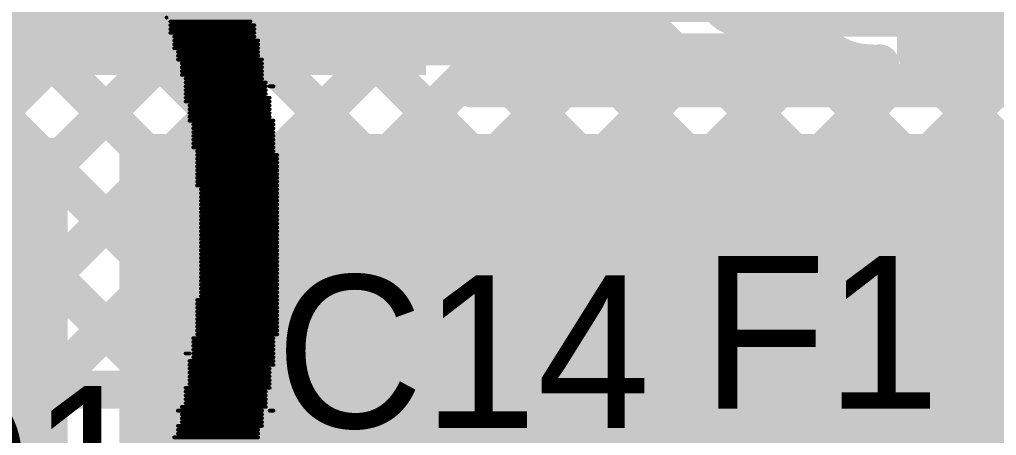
# Model space of a CAD drawing. Header units: millimetres. Extents: x 0.79 to 4.38, y 0.99 to 3.94.
# Drawn here: x 3.1735 to 3.4294, y 1.3015 to 1.4105 of the extents above; entities that cross this region are included whole.
import ezdxf

# ---------------------------------------------------------------- set-up
doc = ezdxf.new("R2010")
doc.units = ezdxf.units.MM
doc.header["$MEASUREMENT"] = 0
for name, color, linetype in [('BottomLayer', 5, 'Continuous'), ('BottomOverlay', 54, 'Continuous'), ('TopLayer', 1, 'Continuous'), ('TopOverlay', 2, 'Continuous'), ('TopPaste', 8, 'Continuous'), ('TopSolder', 216, 'Continuous')]:
    doc.layers.add(name, color=color, linetype=linetype)

# ---------------------------------------------------------------- blocks, each defined once
blk = doc.blocks.new('TPS563201DDCR_260')
at = {"layer": 'TopLayer'}
for points in [[(-0.07323, 0.0252), (-0.02913, 0.0252), (-0.07323, 0.04961), (-0.02913, 0.04961)], [(0.02913, 0.0252), (0.07323, 0.0252), (0.02913, 0.04961), (0.07323, 0.04961)], [(-0.07323, -0.0122), (-0.02913, -0.0122), (-0.07323, 0.0122), (-0.02913, 0.0122)], [(0.02913, -0.0122), (0.07323, -0.0122), (0.02913, 0.0122), (0.07323, 0.0122)], [(-0.07323, -0.04961), (-0.02913, -0.04961), (-0.07323, -0.0252), (-0.02913, -0.0252)], [(0.02913, -0.04961), (0.07323, -0.04961), (0.02913, -0.0252), (0.07323, -0.0252)]]:
    blk.add_solid(points, dxfattribs=at)
at = {"layer": 'TopOverlay'}
for points, const_width in [([(-0.05434, 0.065, 1), (-0.06566, 0.065, 1)], 0.01), ([(-0.06816, 0.065, 1), (-0.06316, 0.065, 1)], 0.005), ([(-0.05684, 0.065, 1), (-0.05184, 0.065, 1)], 0.005), ([(-0.0325, 0.06, 1), (-0.0275, 0.06, 1)], 0.005), ([(0.0315, 0.06, 1), (0.0365, 0.06, 1)], 0.005), ([(-0.0325, -0.06, 1), (-0.0275, -0.06, 1)], 0.005), ([(0.0285, -0.06, 1), (0.0335, -0.06, 1)], 0.005)]:
    blk.add_lwpolyline(points, format="xyb", close=True, dxfattribs=dict(at, const_width=const_width))
at = {"layer": 'TopOverlay', "const_width": 0.01}
for points in [[(-0.03, 0.06), (0.034, 0.06)], [(-0.03, -0.06), (0.031, -0.06)]]:
    blk.add_lwpolyline(points, dxfattribs=at)
at = {"layer": 'TopPaste'}
for points in [[(-0.07323, 0.0252), (-0.02913, 0.0252), (-0.07323, 0.04961), (-0.02913, 0.04961)], [(0.02913, 0.0252), (0.07323, 0.0252), (0.02913, 0.04961), (0.07323, 0.04961)], [(-0.07323, -0.0122), (-0.02913, -0.0122), (-0.07323, 0.0122), (-0.02913, 0.0122)], [(0.02913, -0.0122), (0.07323, -0.0122), (0.02913, 0.0122), (0.07323, 0.0122)], [(-0.07323, -0.04961), (-0.02913, -0.04961), (-0.07323, -0.0252), (-0.02913, -0.0252)], [(0.02913, -0.04961), (0.07323, -0.04961), (0.02913, -0.0252), (0.07323, -0.0252)]]:
    blk.add_solid(points, dxfattribs=at)
at = {"layer": 'TopSolder'}
for points in [[(-0.07723, 0.0212), (-0.02513, 0.0212), (-0.07723, 0.05361), (-0.02513, 0.05361)], [(0.02513, 0.0212), (0.07723, 0.0212), (0.02513, 0.05361), (0.07723, 0.05361)], [(-0.07723, -0.0162), (-0.02513, -0.0162), (-0.07723, 0.0162), (-0.02513, 0.0162)], [(0.02513, -0.0162), (0.07723, -0.0162), (0.02513, 0.0162), (0.07723, 0.0162)], [(-0.07723, -0.05361), (-0.02513, -0.05361), (-0.07723, -0.0212), (-0.02513, -0.0212)], [(0.02513, -0.05361), (0.07723, -0.05361), (0.02513, -0.0212), (0.07723, -0.0212)]]:
    blk.add_solid(points, dxfattribs=at)
blk = doc.blocks.new('R__0402_268')
at = {"layer": 'TopLayer'}
for points in [[(-0.0095, -0.0125), (-0.0095, 0.0125), (-0.0275, -0.0125), (-0.0275, 0.0125)], [(0.0275, -0.0125), (0.0275, 0.0125), (0.0095, -0.0125), (0.0095, 0.0125)]]:
    blk.add_solid(points, dxfattribs=at)
at = {"layer": 'TopOverlay', "const_width": 0.005}
for points in [[(-0.0325, 0.0175), (-0.0085, 0.0175)], [(-0.0325, -0.0175), (-0.0325, 0.0175)], [(0.0085, 0.0175), (0.0325, 0.0175)], [(0.0325, -0.0175), (0.0325, 0.0175)], [(-0.0325, -0.0175), (-0.0085, -0.0175)], [(0.0085, -0.0175), (0.0325, -0.0175)]]:
    blk.add_lwpolyline(points, dxfattribs=at)
at = {"layer": 'TopOverlay', "const_width": 0.0025}
for points in [[(-0.03375, 0.0175, 1), (-0.03125, 0.0175, 1)], [(-0.03375, 0.0175, 1), (-0.03125, 0.0175, 1)], [(-0.00975, 0.0175, 1), (-0.00725, 0.0175, 1)], [(0.00725, 0.0175, 1), (0.00975, 0.0175, 1)], [(0.03125, 0.0175, 1), (0.03375, 0.0175, 1)], [(0.03125, 0.0175, 1), (0.03375, 0.0175, 1)], [(-0.03375, -0.0175, 1), (-0.03125, -0.0175, 1)], [(-0.03375, -0.0175, 1), (-0.03125, -0.0175, 1)], [(-0.00975, -0.0175, 1), (-0.00725, -0.0175, 1)], [(0.00725, -0.0175, 1), (0.00975, -0.0175, 1)], [(0.03125, -0.0175, 1), (0.03375, -0.0175, 1)], [(0.03125, -0.0175, 1), (0.03375, -0.0175, 1)]]:
    blk.add_lwpolyline(points, format="xyb", close=True, dxfattribs=at)
at = {"layer": 'TopPaste'}
for points in [[(-0.0095, -0.0125), (-0.0095, 0.0125), (-0.0275, -0.0125), (-0.0275, 0.0125)], [(0.0275, -0.0125), (0.0275, 0.0125), (0.0095, -0.0125), (0.0095, 0.0125)]]:
    blk.add_solid(points, dxfattribs=at)
at = {"layer": 'TopSolder'}
for points in [[(-0.0055, -0.0165), (-0.0055, 0.0165), (-0.0315, -0.0165), (-0.0315, 0.0165)], [(0.0315, -0.0165), (0.0315, 0.0165), (0.0055, -0.0165), (0.0055, 0.0165)]]:
    blk.add_solid(points, dxfattribs=at)

msp = doc.modelspace()

# ---------------------------------------------------------------- linework, layer by layer
at = {"layer": 'BottomLayer'}
for points, const_width in [([(3.1237, 1.3135), (3.32244, 1.51225)], 0.01), ([(3.15198, 1.3135), (3.32244, 1.48396)], 0.01), ([(3.24494, 1.47853), (3.69748, 1.026)], 0.01), ([(3.18026, 1.3135), (3.32244, 1.45568)], 0.01), ([(3.24494, 1.45025), (3.66919, 1.026)], 0.01), ([(3.34694, 1.4345), (3.36294, 1.4185)], 0.025), ([(2.77963, 1.026), (3.18913, 1.4355)], 0.01), ([(2.80791, 1.026), (3.21741, 1.4355)], 0.01), ([(3.0617, 1.4355), (3.1837, 1.3135)], 0.01), ([(3.08999, 1.4355), (3.21199, 1.3135)], 0.01), ([(3.11827, 1.4355), (3.24027, 1.3135)], 0.01), ([(3.14655, 1.4355), (3.26855, 1.3135)], 0.01), ([(3.17484, 1.4355), (3.58434, 1.026)], 0.01), ([(3.20312, 1.4355), (3.61262, 1.026)], 0.01), ([(3.23141, 1.4355), (3.64091, 1.026)], 0.01), ([(3.20855, 1.3135), (3.32326, 1.42821)], 0.01), ([(3.36294, 1.4185), (3.48594, 1.4185)], 0.025), ([(3.32964, 1.41715), (3.34559, 1.4012)], 0.01), ([(3.23683, 1.3135), (3.33506, 1.41173)], 0.01), ([(3.2871, 1.16578), (3.53294, 1.41162)], 0.01), ([(3.26512, 1.3135), (3.34958, 1.39796)], 0.01), ([(3.35704, 1.39472), (3.72576, 1.026)], 0.01), ([(3.2871, 1.19406), (3.48706, 1.39403)], 0.01), ([(3.2871, 1.22235), (3.45875, 1.394)], 0.01), ([(3.2871, 1.25063), (3.43047, 1.394)], 0.01), ([(3.2871, 1.27891), (3.40219, 1.394)], 0.01), ([(3.2871, 1.3072), (3.3739, 1.394)], 0.01), ([(3.36294, 1.394), (3.48594, 1.394)], 0.01), ([(3.38604, 1.394), (3.75404, 1.026)], 0.01), ([(3.41433, 1.394), (3.78233, 1.026)], 0.01), ([(3.1151, 1.3135), (3.2871, 1.3135)], 0.01), ([(3.2871, 1.1555), (3.2871, 1.3135)], 0.01)]:
    msp.add_lwpolyline(points, dxfattribs=dict(at, const_width=const_width))
for points, const_width in [([(3.35669, 1.4185, 1), (3.36919, 1.4185, 1)], 0.0125), ([(3.35669, 1.4185, 1), (3.36919, 1.4185, 1)], 0.0125), ([(3.33256, 1.41173, 1), (3.33756, 1.41173, 1)], 0.005), ([(3.34309, 1.4012, 1), (3.34809, 1.4012, 1)], 0.005), ([(3.34309, 1.4012, 1), (3.34809, 1.4012, 1)], 0.005), ([(3.34312, 1.40118, 1), (3.34812, 1.40118, 1)], 0.005), ([(3.34708, 1.39796, 1), (3.35208, 1.39796, 1)], 0.005), ([(3.35454, 1.39472, 1), (3.35954, 1.39472, 1)], 0.005), ([(3.36044, 1.394, 1), (3.36544, 1.394, 1)], 0.005), ([(3.36044, 1.394, 1), (3.36544, 1.394, 1)], 0.005), ([(3.36044, 1.394, 1), (3.36544, 1.394, 1)], 0.005), ([(3.3714, 1.394, 1), (3.3764, 1.394, 1)], 0.005), ([(3.38354, 1.394, 1), (3.38854, 1.394, 1)], 0.005), ([(3.39969, 1.394, 1), (3.40469, 1.394, 1)], 0.005), ([(3.41183, 1.394, 1), (3.41683, 1.394, 1)], 0.005), ([(3.42797, 1.394, 1), (3.43297, 1.394, 1)], 0.005), ([(3.17776, 1.3135, 1), (3.18276, 1.3135, 1)], 0.005), ([(3.1812, 1.3135, 1), (3.1862, 1.3135, 1)], 0.005), ([(3.20605, 1.3135, 1), (3.21105, 1.3135, 1)], 0.005), ([(3.20949, 1.3135, 1), (3.21449, 1.3135, 1)], 0.005), ([(3.23433, 1.3135, 1), (3.23933, 1.3135, 1)], 0.005), ([(3.23777, 1.3135, 1), (3.24277, 1.3135, 1)], 0.005), ([(3.26262, 1.3135, 1), (3.26762, 1.3135, 1)], 0.005), ([(3.26605, 1.3135, 1), (3.27105, 1.3135, 1)], 0.005), ([(3.2846, 1.3135, 1), (3.2896, 1.3135, 1)], 0.005), ([(3.2846, 1.3135, 1), (3.2896, 1.3135, 1)], 0.005), ([(3.2846, 1.3072, 1), (3.2896, 1.3072, 1)], 0.005)]:
    msp.add_lwpolyline(points, format="xyb", close=True, dxfattribs=dict(at, const_width=const_width))
at = {"layer": 'BottomLayer', "const_width": 0.01}
for points in [[(3.36294, 1.394, -0.199267), (3.34559, 1.4012)], [(3.36294, 1.394, -0.198912), (3.34562, 1.40118)]]:
    msp.add_lwpolyline(points, format="xyb", dxfattribs=at)
at = {"layer": 'BottomOverlay', "const_width": 0.0005}
for points in [[(3.21175, 1.411, 1), (3.21225, 1.411, 1)], [(3.21275, 1.41, 1), (3.21325, 1.41, 1)], [(3.23375, 1.41, 1), (3.23425, 1.41, 1)], [(3.21275, 1.409, 1), (3.21325, 1.409, 1)], [(3.21275, 1.408, 1), (3.21325, 1.408, 1)], [(3.21275, 1.407, 1), (3.21325, 1.407, 1)], [(3.23475, 1.409, 1), (3.23525, 1.409, 1)], [(3.23475, 1.408, 1), (3.23525, 1.408, 1)], [(3.23475, 1.407, 1), (3.23525, 1.407, 1)], [(3.21375, 1.406, 1), (3.21425, 1.406, 1)], [(3.21375, 1.405, 1), (3.21425, 1.405, 1)], [(3.23475, 1.406, 1), (3.23525, 1.406, 1)], [(3.23575, 1.405, 1), (3.23625, 1.405, 1)], [(3.21375, 1.404, 1), (3.21425, 1.404, 1)], [(3.21375, 1.403, 1), (3.21425, 1.403, 1)], [(3.21475, 1.402, 1), (3.21525, 1.402, 1)], [(3.23575, 1.404, 1), (3.23625, 1.404, 1)], [(3.23575, 1.403, 1), (3.23625, 1.403, 1)], [(3.23575, 1.402, 1), (3.23625, 1.402, 1)], [(3.21475, 1.401, 1), (3.21525, 1.401, 1)], [(3.21475, 1.4, 1), (3.21525, 1.4, 1)], [(3.23575, 1.401, 1), (3.23625, 1.401, 1)], [(3.23675, 1.4, 1), (3.23725, 1.4, 1)], [(3.21575, 1.399, 1), (3.21625, 1.399, 1)], [(3.21575, 1.398, 1), (3.21625, 1.398, 1)], [(3.21575, 1.397, 1), (3.21625, 1.397, 1)], [(3.23675, 1.399, 1), (3.23725, 1.399, 1)], [(3.23675, 1.398, 1), (3.23725, 1.398, 1)], [(3.23675, 1.397, 1), (3.23725, 1.397, 1)], [(3.21575, 1.396, 1), (3.21625, 1.396, 1)], [(3.21675, 1.395, 1), (3.21725, 1.395, 1)], [(3.21675, 1.394, 1), (3.21725, 1.394, 1)], [(3.23675, 1.396, 1), (3.23725, 1.396, 1)], [(3.23675, 1.395, 1), (3.23725, 1.395, 1)], [(3.23775, 1.394, 1), (3.23825, 1.394, 1)], [(3.21675, 1.393, 1), (3.21725, 1.393, 1)], [(3.21675, 1.392, 1), (3.21725, 1.392, 1)], [(3.23775, 1.393, 1), (3.23825, 1.393, 1)], [(3.23775, 1.392, 1), (3.23825, 1.392, 1)], [(3.23875, 1.393, 1), (3.23925, 1.393, 1)], [(3.23975, 1.393, 1), (3.24025, 1.393, 1)], [(3.21675, 1.391, 1), (3.21725, 1.391, 1)], [(3.21675, 1.39, 1), (3.21725, 1.39, 1)], [(3.21675, 1.389, 1), (3.21725, 1.389, 1)], [(3.23775, 1.391, 1), (3.23825, 1.391, 1)], [(3.23875, 1.39, 1), (3.23925, 1.39, 1)], [(3.23875, 1.389, 1), (3.23925, 1.389, 1)], [(3.21775, 1.388, 1), (3.21825, 1.388, 1)], [(3.21775, 1.387, 1), (3.21825, 1.387, 1)], [(3.23875, 1.388, 1), (3.23925, 1.388, 1)], [(3.23875, 1.387, 1), (3.23925, 1.387, 1)], [(3.21775, 1.386, 1), (3.21825, 1.386, 1)], [(3.21775, 1.385, 1), (3.21825, 1.385, 1)], [(3.21775, 1.384, 1), (3.21825, 1.384, 1)], [(3.23875, 1.386, 1), (3.23925, 1.386, 1)], [(3.23875, 1.385, 1), (3.23925, 1.385, 1)], [(3.23975, 1.384, 1), (3.24025, 1.384, 1)], [(3.21875, 1.383, 1), (3.21925, 1.383, 1)], [(3.21875, 1.382, 1), (3.21925, 1.382, 1)], [(3.23975, 1.383, 1), (3.24025, 1.383, 1)], [(3.23975, 1.382, 1), (3.24025, 1.382, 1)], [(3.21875, 1.381, 1), (3.21925, 1.381, 1)], [(3.21875, 1.38, 1), (3.21925, 1.38, 1)], [(3.21875, 1.379, 1), (3.21925, 1.379, 1)], [(3.23975, 1.381, 1), (3.24025, 1.381, 1)], [(3.23975, 1.38, 1), (3.24025, 1.38, 1)], [(3.23975, 1.379, 1), (3.24025, 1.379, 1)], [(3.21875, 1.378, 1), (3.21925, 1.378, 1)], [(3.21875, 1.377, 1), (3.21925, 1.377, 1)], [(3.21975, 1.376, 1), (3.22025, 1.376, 1)], [(3.23975, 1.378, 1), (3.24025, 1.378, 1)], [(3.23975, 1.377, 1), (3.24025, 1.377, 1)], [(3.23975, 1.376, 1), (3.24025, 1.376, 1)], [(3.21975, 1.375, 1), (3.22025, 1.375, 1)], [(3.21975, 1.374, 1), (3.22025, 1.374, 1)], [(3.24075, 1.375, 1), (3.24125, 1.375, 1)], [(3.24075, 1.374, 1), (3.24125, 1.374, 1)], [(3.21975, 1.373, 1), (3.22025, 1.373, 1)], [(3.21975, 1.372, 1), (3.22025, 1.372, 1)], [(3.21975, 1.371, 1), (3.22025, 1.371, 1)], [(3.24075, 1.373, 1), (3.24125, 1.373, 1)], [(3.24075, 1.372, 1), (3.24125, 1.372, 1)], [(3.24075, 1.371, 1), (3.24125, 1.371, 1)], [(3.21975, 1.37, 1), (3.22025, 1.37, 1)], [(3.21975, 1.369, 1), (3.22025, 1.369, 1)], [(3.24075, 1.37, 1), (3.24125, 1.37, 1)], [(3.24075, 1.369, 1), (3.24125, 1.369, 1)], [(3.21975, 1.368, 1), (3.22025, 1.368, 1)], [(3.21975, 1.367, 1), (3.22025, 1.367, 1)], [(3.22075, 1.366, 1), (3.22125, 1.366, 1)], [(3.24075, 1.368, 1), (3.24125, 1.368, 1)], [(3.24075, 1.367, 1), (3.24125, 1.367, 1)], [(3.24075, 1.366, 1), (3.24125, 1.366, 1)], [(3.22075, 1.365, 1), (3.22125, 1.365, 1)], [(3.22075, 1.364, 1), (3.22125, 1.364, 1)], [(3.24075, 1.365, 1), (3.24125, 1.365, 1)], [(3.24075, 1.364, 1), (3.24125, 1.364, 1)], [(3.22075, 1.363, 1), (3.22125, 1.363, 1)], [(3.22075, 1.362, 1), (3.22125, 1.362, 1)], [(3.22075, 1.361, 1), (3.22125, 1.361, 1)], [(3.24075, 1.363, 1), (3.24125, 1.363, 1)], [(3.24075, 1.362, 1), (3.24125, 1.362, 1)], [(3.24075, 1.361, 1), (3.24125, 1.361, 1)], [(3.22075, 1.36, 1), (3.22125, 1.36, 1)], [(3.22075, 1.359, 1), (3.22125, 1.359, 1)], [(3.24075, 1.36, 1), (3.24125, 1.36, 1)], [(3.24075, 1.359, 1), (3.24125, 1.359, 1)], [(3.22075, 1.358, 1), (3.22125, 1.358, 1)], [(3.22075, 1.357, 1), (3.22125, 1.357, 1)], [(3.22075, 1.356, 1), (3.22125, 1.356, 1)], [(3.24075, 1.358, 1), (3.24125, 1.358, 1)], [(3.24075, 1.357, 1), (3.24125, 1.357, 1)], [(3.24075, 1.356, 1), (3.24125, 1.356, 1)], [(3.22075, 1.355, 1), (3.22125, 1.355, 1)], [(3.22075, 1.354, 1), (3.22125, 1.354, 1)], [(3.22075, 1.353, 1), (3.22125, 1.353, 1)], [(3.24075, 1.355, 1), (3.24125, 1.355, 1)], [(3.24075, 1.354, 1), (3.24125, 1.354, 1)], [(3.24075, 1.353, 1), (3.24125, 1.353, 1)], [(3.22075, 1.352, 1), (3.22125, 1.352, 1)], [(3.22075, 1.351, 1), (3.22125, 1.351, 1)], [(3.24075, 1.352, 1), (3.24125, 1.352, 1)], [(3.24075, 1.351, 1), (3.24125, 1.351, 1)], [(3.22075, 1.35, 1), (3.22125, 1.35, 1)], [(3.22075, 1.349, 1), (3.22125, 1.349, 1)], [(3.22075, 1.348, 1), (3.22125, 1.348, 1)], [(3.24075, 1.35, 1), (3.24125, 1.35, 1)], [(3.24075, 1.349, 1), (3.24125, 1.349, 1)], [(3.24075, 1.348, 1), (3.24125, 1.348, 1)], [(3.22075, 1.347, 1), (3.22125, 1.347, 1)], [(3.22075, 1.346, 1), (3.22125, 1.346, 1)], [(3.24075, 1.347, 1), (3.24125, 1.347, 1)], [(3.24075, 1.346, 1), (3.24125, 1.346, 1)], [(3.22075, 1.345, 1), (3.22125, 1.345, 1)], [(3.22075, 1.344, 1), (3.22125, 1.344, 1)], [(3.22075, 1.343, 1), (3.22125, 1.343, 1)], [(3.24075, 1.345, 1), (3.24125, 1.345, 1)], [(3.24075, 1.344, 1), (3.24125, 1.344, 1)], [(3.24075, 1.343, 1), (3.24125, 1.343, 1)], [(3.22075, 1.342, 1), (3.22125, 1.342, 1)], [(3.22075, 1.341, 1), (3.22125, 1.341, 1)], [(3.24075, 1.342, 1), (3.24125, 1.342, 1)], [(3.24075, 1.341, 1), (3.24125, 1.341, 1)], [(3.22075, 1.34, 1), (3.22125, 1.34, 1)], [(3.22075, 1.339, 1), (3.22125, 1.339, 1)], [(3.22075, 1.338, 1), (3.22125, 1.338, 1)], [(3.24075, 1.34, 1), (3.24125, 1.34, 1)], [(3.24075, 1.339, 1), (3.24125, 1.339, 1)], [(3.24075, 1.338, 1), (3.24125, 1.338, 1)], [(3.21975, 1.337, 1), (3.22025, 1.337, 1)], [(3.21975, 1.336, 1), (3.22025, 1.336, 1)], [(3.24075, 1.337, 1), (3.24125, 1.337, 1)], [(3.24075, 1.336, 1), (3.24125, 1.336, 1)], [(3.21975, 1.335, 1), (3.22025, 1.335, 1)], [(3.21975, 1.334, 1), (3.22025, 1.334, 1)], [(3.21975, 1.333, 1), (3.22025, 1.333, 1)], [(3.24075, 1.335, 1), (3.24125, 1.335, 1)], [(3.24075, 1.334, 1), (3.24125, 1.334, 1)], [(3.24075, 1.333, 1), (3.24125, 1.333, 1)], [(3.21975, 1.332, 1), (3.22025, 1.332, 1)], [(3.21975, 1.331, 1), (3.22025, 1.331, 1)], [(3.21975, 1.33, 1), (3.22025, 1.33, 1)], [(3.24075, 1.332, 1), (3.24125, 1.332, 1)], [(3.24075, 1.331, 1), (3.24125, 1.331, 1)], [(3.24075, 1.33, 1), (3.24125, 1.33, 1)], [(3.21975, 1.329, 1), (3.22025, 1.329, 1)], [(3.21975, 1.328, 1), (3.22025, 1.328, 1)], [(3.24075, 1.329, 1), (3.24125, 1.329, 1)], [(3.24075, 1.328, 1), (3.24125, 1.328, 1)], [(3.21875, 1.327, 1), (3.21925, 1.327, 1)], [(3.21875, 1.326, 1), (3.21925, 1.326, 1)], [(3.21875, 1.325, 1), (3.21925, 1.325, 1)], [(3.23975, 1.327, 1), (3.24025, 1.327, 1)], [(3.23975, 1.326, 1), (3.24025, 1.326, 1)], [(3.23975, 1.325, 1), (3.24025, 1.325, 1)], [(3.21675, 1.323, 1), (3.21725, 1.323, 1)], [(3.21775, 1.323, 1), (3.21825, 1.323, 1)], [(3.21875, 1.324, 1), (3.21925, 1.324, 1)], [(3.21875, 1.323, 1), (3.21925, 1.323, 1)], [(3.23975, 1.324, 1), (3.24025, 1.324, 1)], [(3.23975, 1.323, 1), (3.24025, 1.323, 1)], [(3.21775, 1.321, 1), (3.21825, 1.321, 1)], [(3.21775, 1.32, 1), (3.21825, 1.32, 1)], [(3.21875, 1.322, 1), (3.21925, 1.322, 1)], [(3.23975, 1.322, 1), (3.24025, 1.322, 1)], [(3.23975, 1.321, 1), (3.24025, 1.321, 1)], [(3.23975, 1.32, 1), (3.24025, 1.32, 1)], [(3.21775, 1.319, 1), (3.21825, 1.319, 1)], [(3.21775, 1.318, 1), (3.21825, 1.318, 1)], [(3.23875, 1.319, 1), (3.23925, 1.319, 1)], [(3.23875, 1.318, 1), (3.23925, 1.318, 1)], [(3.21775, 1.317, 1), (3.21825, 1.317, 1)], [(3.21775, 1.316, 1), (3.21825, 1.316, 1)], [(3.21775, 1.315, 1), (3.21825, 1.315, 1)], [(3.23875, 1.317, 1), (3.23925, 1.317, 1)], [(3.23875, 1.316, 1), (3.23925, 1.316, 1)], [(3.23875, 1.315, 1), (3.23925, 1.315, 1)], [(3.21675, 1.314, 1), (3.21725, 1.314, 1)], [(3.21675, 1.313, 1), (3.21725, 1.313, 1)], [(3.23775, 1.313, 1), (3.23825, 1.313, 1)], [(3.23875, 1.314, 1), (3.23925, 1.314, 1)], [(3.21675, 1.312, 1), (3.21725, 1.312, 1)], [(3.21675, 1.311, 1), (3.21725, 1.311, 1)], [(3.21675, 1.31, 1), (3.21725, 1.31, 1)], [(3.23775, 1.312, 1), (3.23825, 1.312, 1)], [(3.23775, 1.311, 1), (3.23825, 1.311, 1)], [(3.23775, 1.31, 1), (3.23825, 1.31, 1)], [(3.21475, 1.308, 1), (3.21525, 1.308, 1)], [(3.21575, 1.309, 1), (3.21625, 1.309, 1)], [(3.21575, 1.307, 1), (3.21625, 1.307, 1)], [(3.23675, 1.308, 1), (3.23725, 1.308, 1)], [(3.23675, 1.307, 1), (3.23725, 1.307, 1)], [(3.23775, 1.309, 1), (3.23825, 1.309, 1)], [(3.23875, 1.308, 1), (3.23925, 1.308, 1)], [(3.23975, 1.308, 1), (3.24025, 1.308, 1)], [(3.21575, 1.306, 1), (3.21625, 1.306, 1)], [(3.21575, 1.305, 1), (3.21625, 1.305, 1)], [(3.23675, 1.306, 1), (3.23725, 1.306, 1)], [(3.23675, 1.305, 1), (3.23725, 1.305, 1)], [(3.21475, 1.304, 1), (3.21525, 1.304, 1)], [(3.21475, 1.303, 1), (3.21525, 1.303, 1)], [(3.21475, 1.302, 1), (3.21525, 1.302, 1)], [(3.23575, 1.303, 1), (3.23625, 1.303, 1)], [(3.23575, 1.302, 1), (3.23625, 1.302, 1)], [(3.23675, 1.304, 1), (3.23725, 1.304, 1)], [(3.21375, 1.301, 1), (3.21425, 1.301, 1)], [(3.23575, 1.301, 1), (3.23625, 1.301, 1)]]:
    msp.add_lwpolyline(points, format="xyb", close=True, dxfattribs=at)
at = {"layer": 'BottomOverlay', "const_width": 0.001}
for points in [[(3.213, 1.41), (3.234, 1.41)], [(3.213, 1.409), (3.235, 1.409)], [(3.213, 1.408), (3.235, 1.408)], [(3.213, 1.407), (3.235, 1.407)], [(3.214, 1.406), (3.235, 1.406)], [(3.214, 1.405), (3.236, 1.405)], [(3.214, 1.404), (3.236, 1.404)], [(3.214, 1.403), (3.236, 1.403)], [(3.215, 1.402), (3.236, 1.402)], [(3.215, 1.401), (3.236, 1.401)], [(3.215, 1.4), (3.237, 1.4)], [(3.216, 1.399), (3.237, 1.399)], [(3.216, 1.398), (3.237, 1.398)], [(3.216, 1.397), (3.237, 1.397)], [(3.216, 1.396), (3.237, 1.396)], [(3.217, 1.395), (3.237, 1.395)], [(3.217, 1.394), (3.238, 1.394)], [(3.217, 1.393), (3.238, 1.393)], [(3.217, 1.392), (3.238, 1.392)], [(3.239, 1.393), (3.24, 1.393)], [(3.217, 1.391), (3.238, 1.391)], [(3.217, 1.39), (3.239, 1.39)], [(3.217, 1.389), (3.239, 1.389)], [(3.218, 1.388), (3.239, 1.388)], [(3.218, 1.387), (3.239, 1.387)], [(3.218, 1.386), (3.239, 1.386)], [(3.218, 1.385), (3.239, 1.385)], [(3.218, 1.384), (3.24, 1.384)], [(3.219, 1.383), (3.24, 1.383)], [(3.219, 1.382), (3.24, 1.382)], [(3.219, 1.381), (3.24, 1.381)], [(3.219, 1.38), (3.24, 1.38)], [(3.219, 1.379), (3.24, 1.379)], [(3.219, 1.378), (3.24, 1.378)], [(3.219, 1.377), (3.24, 1.377)], [(3.22, 1.376), (3.24, 1.376)], [(3.22, 1.375), (3.241, 1.375)], [(3.22, 1.374), (3.241, 1.374)], [(3.22, 1.373), (3.241, 1.373)], [(3.22, 1.372), (3.241, 1.372)], [(3.22, 1.371), (3.241, 1.371)], [(3.22, 1.37), (3.241, 1.37)], [(3.22, 1.369), (3.241, 1.369)], [(3.22, 1.368), (3.241, 1.368)], [(3.22, 1.367), (3.241, 1.367)], [(3.221, 1.366), (3.241, 1.366)], [(3.221, 1.365), (3.241, 1.365)], [(3.221, 1.364), (3.241, 1.364)], [(3.221, 1.363), (3.241, 1.363)], [(3.221, 1.362), (3.241, 1.362)], [(3.221, 1.361), (3.241, 1.361)], [(3.221, 1.36), (3.241, 1.36)], [(3.221, 1.359), (3.241, 1.359)], [(3.221, 1.358), (3.241, 1.358)], [(3.221, 1.357), (3.241, 1.357)], [(3.221, 1.356), (3.241, 1.356)], [(3.221, 1.355), (3.241, 1.355)], [(3.221, 1.354), (3.241, 1.354)], [(3.221, 1.353), (3.241, 1.353)], [(3.221, 1.352), (3.241, 1.352)], [(3.221, 1.351), (3.241, 1.351)], [(3.221, 1.35), (3.241, 1.35)], [(3.221, 1.349), (3.241, 1.349)], [(3.221, 1.348), (3.241, 1.348)], [(3.221, 1.347), (3.241, 1.347)], [(3.221, 1.346), (3.241, 1.346)], [(3.221, 1.345), (3.241, 1.345)], [(3.221, 1.344), (3.241, 1.344)], [(3.221, 1.343), (3.241, 1.343)], [(3.221, 1.342), (3.241, 1.342)], [(3.221, 1.341), (3.241, 1.341)], [(3.221, 1.34), (3.241, 1.34)], [(3.221, 1.339), (3.241, 1.339)], [(3.221, 1.338), (3.241, 1.338)], [(3.22, 1.337), (3.241, 1.337)], [(3.22, 1.336), (3.241, 1.336)], [(3.22, 1.335), (3.241, 1.335)], [(3.22, 1.334), (3.241, 1.334)], [(3.22, 1.333), (3.241, 1.333)], [(3.22, 1.332), (3.241, 1.332)], [(3.22, 1.331), (3.241, 1.331)], [(3.22, 1.33), (3.241, 1.33)], [(3.22, 1.329), (3.241, 1.329)], [(3.22, 1.328), (3.241, 1.328)], [(3.219, 1.327), (3.24, 1.327)], [(3.219, 1.326), (3.24, 1.326)], [(3.219, 1.325), (3.24, 1.325)], [(3.217, 1.323), (3.218, 1.323)], [(3.219, 1.324), (3.24, 1.324)], [(3.219, 1.323), (3.24, 1.323)], [(3.218, 1.321), (3.24, 1.321)], [(3.218, 1.32), (3.24, 1.32)], [(3.219, 1.322), (3.24, 1.322)], [(3.218, 1.319), (3.239, 1.319)], [(3.218, 1.318), (3.239, 1.318)], [(3.218, 1.317), (3.239, 1.317)], [(3.218, 1.316), (3.239, 1.316)], [(3.218, 1.315), (3.239, 1.315)], [(3.217, 1.314), (3.239, 1.314)], [(3.217, 1.313), (3.238, 1.313)], [(3.217, 1.312), (3.238, 1.312)], [(3.217, 1.311), (3.238, 1.311)], [(3.217, 1.31), (3.238, 1.31)], [(3.215, 1.308), (3.237, 1.308)], [(3.216, 1.309), (3.238, 1.309)], [(3.216, 1.307), (3.237, 1.307)], [(3.239, 1.308), (3.24, 1.308)], [(3.216, 1.306), (3.237, 1.306)], [(3.216, 1.305), (3.237, 1.305)], [(3.215, 1.304), (3.237, 1.304)], [(3.215, 1.303), (3.236, 1.303)], [(3.215, 1.302), (3.236, 1.302)], [(3.214, 1.301), (3.236, 1.301)]]:
    msp.add_lwpolyline(points, dxfattribs=at)
at = {"layer": 'TopLayer', "const_width": 0.01}
for points in [[(3.29194, 1.44284), (3.32493, 1.40986)], [(3.29194, 1.40821), (3.32493, 1.4412)], [(3.32493, 1.40189), (3.32493, 1.4393)], [(3.29194, 1.3925), (3.29194, 1.4355)], [(3.29194, 1.41738), (3.31683, 1.3925)], [(3.30168, 1.3925), (3.32493, 1.41574)], [(3.32493, 1.40189), (3.38628, 1.40189)], [(3.32714, 1.3925), (3.33653, 1.40189)], [(3.33289, 1.40189), (3.34228, 1.3925)], [(3.3526, 1.3925), (3.36199, 1.40189)], [(3.35834, 1.40189), (3.36774, 1.3925)], [(3.37805, 1.3925), (3.38702, 1.40146)], [(3.3838, 1.40189), (3.39319, 1.3925)], [(3.39881, 1.394), (3.39881, 1.399)], [(3.29194, 1.3925), (3.4791, 1.3925)], [(3.39881, 1.394), (3.43581, 1.394)]]:
    msp.add_lwpolyline(points, dxfattribs=at)
at = {"layer": 'TopLayer', "const_width": 0.005}
for points in [[(3.28944, 1.40821, 1), (3.29444, 1.40821, 1)], [(3.32243, 1.40986, 1), (3.32743, 1.40986, 1)], [(3.32243, 1.40189, 1), (3.32743, 1.40189, 1)], [(3.32243, 1.40189, 1), (3.32743, 1.40189, 1)], [(3.33039, 1.40189, 1), (3.33539, 1.40189, 1)], [(3.33403, 1.40189, 1), (3.33903, 1.40189, 1)], [(3.35584, 1.40189, 1), (3.36084, 1.40189, 1)], [(3.35949, 1.40189, 1), (3.36449, 1.40189, 1)], [(3.3813, 1.40189, 1), (3.3863, 1.40189, 1)], [(3.38378, 1.40189, 1), (3.38878, 1.40189, 1)], [(3.38378, 1.40189, 1), (3.38878, 1.40189, 1)], [(3.38378, 1.40189, 1), (3.38878, 1.40189, 1)], [(3.38452, 1.40146, 1), (3.38952, 1.40146, 1)], [(3.394, 1.399, 1), (3.399, 1.399, 1)], [(3.394, 1.399, 1), (3.399, 1.399, 1)], [(3.39631, 1.399, 1), (3.40131, 1.399, 1)], [(3.28944, 1.3925, 1), (3.29444, 1.3925, 1)], [(3.28944, 1.3925, 1), (3.29444, 1.3925, 1)], [(3.29918, 1.3925, 1), (3.30418, 1.3925, 1)], [(3.31433, 1.3925, 1), (3.31933, 1.3925, 1)], [(3.32464, 1.3925, 1), (3.32964, 1.3925, 1)], [(3.33978, 1.3925, 1), (3.34478, 1.3925, 1)], [(3.3501, 1.3925, 1), (3.3551, 1.3925, 1)], [(3.36524, 1.3925, 1), (3.37024, 1.3925, 1)], [(3.37555, 1.3925, 1), (3.38055, 1.3925, 1)], [(3.39069, 1.3925, 1), (3.39569, 1.3925, 1)], [(3.39631, 1.394, 1), (3.40131, 1.394, 1)], [(3.39631, 1.394, 1), (3.40131, 1.394, 1)]]:
    msp.add_lwpolyline(points, format="xyb", close=True, dxfattribs=at)
at = {"layer": 'TopLayer', "const_width": 0.01}
msp.add_lwpolyline([(3.3965, 1.399, -0.138741), (3.38628, 1.40189)], format="xyb", dxfattribs=at)
msp.add_lwpolyline([(3.3965, 1.399, -0.138741), (3.38628, 1.40189)], format="xyb", dxfattribs=at)
at = {"layer": 'TopLayer'}
for points in [[(2.555, 1.396), (3.27994, 1.396), (2.555, 1.44), (3.27994, 1.44)], [(2.44433, 1.239), (3.1861, 1.239), (2.44433, 1.3795), (3.1861, 1.3795)], [(3.1996, 1.2445), (3.4781, 1.2445), (3.1996, 1.3805), (3.4781, 1.3805)]]:
    msp.add_solid(points, dxfattribs=at)

# ---------------------------------------------------------------- block references
msp.add_blockref('TPS563201DDCR_260', (3.30779, 1.4635))
at = {"rotation": 360}
msp.add_blockref('R__0402_268', (3.43831, 1.4185), dxfattribs=at)

# ---------------------------------------------------------------- texts
at = {"layer": 'TopOverlay'}
for s, p in [('F1', (3.3521, 1.3085)), ('C14', (3.2406, 1.3035)), ('Q1', (3.1351, 1.2745))]:
    msp.add_text(s, height=0.04, dxfattribs=at).set_placement(p)

doc.saveas('drawing.dxf')
